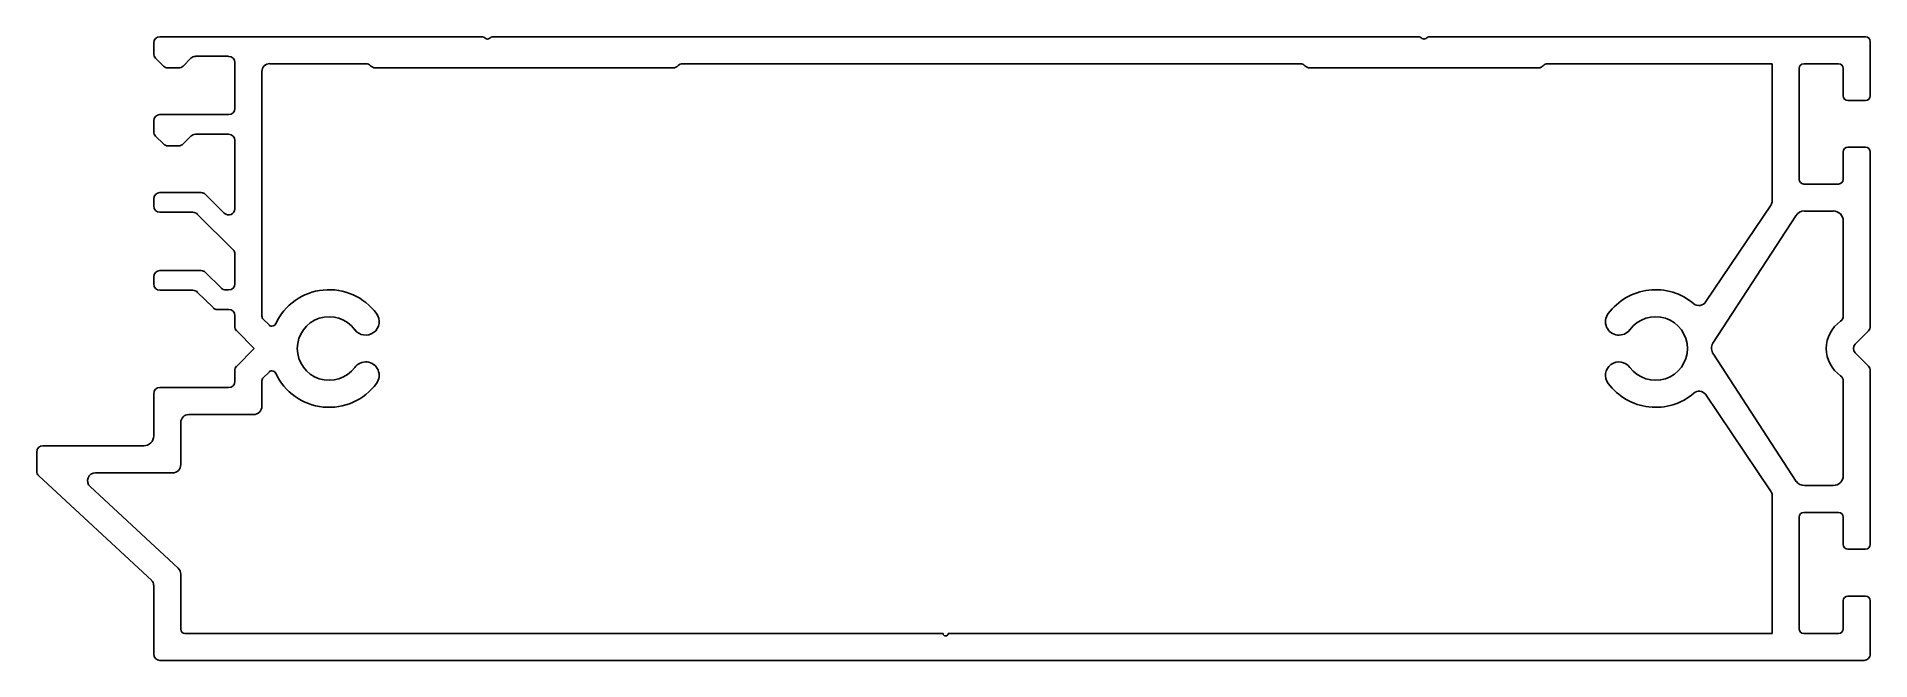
# Model space of a CAD drawing. Extents: x -75 to 75, y 27 to 78.
import ezdxf

# ---------------------------------------------------------------- set-up
doc = ezdxf.new("R2010")
doc.units = 0
doc.layers.get('0').update_dxf_attribs({"linetype": 'CONTINUOUS'})

msp = doc.modelspace()

# ---------------------------------------------------------------- linework, layer by layer
for p, q in [((-38.42, 77.98), (-64.58, 77.98)), ((37.79, 77.98), (-37.42, 77.98)), ((74.23, 77.98), (38.79, 77.98)), ((74.61, 73.17), (74.61, 77.6)), ((-65.09, 77.47), (-65.09, 76.59)), ((-64.94, 76.23), (-64.3, 75.59)), ((-62.7, 75.59), (-62.06, 76.23)), ((-61.7, 76.38), (-58.99, 76.38)), ((-63.94, 75.44), (-63.06, 75.44)), ((-58.48, 75.87), (-58.48, 72.14)), ((-56.28, 55.22), (-56.28, 75.14)), ((-55.64, 75.78), (-47.82, 75.78)), ((-47.06, 75.44), (-22.8, 75.44)), ((-22.05, 75.78), (28.22, 75.78)), ((28.98, 75.44), (47.61, 75.44)), ((48.36, 75.78), (66.62, 75.78)), ((66.62, 75.78), (66.62, 64.62)), ((68.82, 66.36), (68.82, 75.4)), ((69.2, 75.78), (72.03, 75.78)), ((72.41, 75.4), (72.41, 73.17)), ((-58.99, 71.63), (-64.58, 71.63)), ((72.79, 72.79), (74.23, 72.79)), ((-65.09, 71.12), (-65.09, 70.24)), ((-64.94, 69.88), (-64.3, 69.24)), ((-63.94, 69.09), (-63.06, 69.09)), ((-62.7, 69.24), (-62.06, 69.88)), ((-61.7, 70.03), (-58.99, 70.03)), ((-58.48, 69.52), (-58.48, 63.97)), ((74.23, 68.98), (72.79, 68.98)), ((72.41, 68.6), (72.41, 66.36)), ((74.61, 54.38), (74.61, 68.6)), ((72.03, 65.98), (69.2, 65.98)), ((-65.09, 64.77), (-65.09, 64.19)), ((-61.23, 65.28), (-64.58, 65.28)), ((-59.35, 63.61), (-60.87, 65.13)), ((66.53, 64.29), (61.22, 56.4)), ((-64.58, 63.68), (-61.9, 63.68)), ((-61.54, 63.53), (-58.63, 60.63)), ((61.8, 53.01), (68.55, 63.38)), ((69.25, 63.78), (71.6, 63.78)), ((72.41, 62.97), (72.41, 55.22)), ((-58.48, 60.27), (-58.48, 57.86)), ((-65.09, 58.42), (-65.09, 57.84)), ((-61.23, 58.93), (-64.58, 58.93)), ((-59.6, 57.51), (-60.87, 58.78)), ((-64.58, 57.33), (-61.9, 57.33)), ((-61.54, 57.18), (-60.26, 55.91)), ((-58.99, 57.36), (-59.24, 57.36)), ((-59.9, 55.76), (-58.99, 55.76)), ((-58.48, 55.25), (-58.48, 54.38)), ((-58.33, 54.02), (-56.9, 52.58)), ((-55.7, 54.5), (-56.18, 54.98)), ((73.38, 52.94), (74.46, 54.02)), ((-56.9, 52.58), (-58.33, 51.14)), ((-58.48, 50.78), (-58.48, 49.91)), ((68.59, 41.76), (61.85, 52.13)), ((74.46, 51.14), (73.38, 52.22)), ((74.61, 36.62), (74.61, 50.78)), ((-58.99, 49.41), (-64.58, 49.41)), ((-56.28, 47.88), (-56.28, 49.94)), ((-56.18, 50.18), (-55.7, 50.66)), ((72.41, 49.94), (72.41, 42.24)), ((-65.09, 48.9), (-65.09, 45.47)), ((61.19, 48.85), (66.48, 40.99)), ((-62.89, 43.13), (-62.89, 46.56)), ((-62.24, 47.2), (-56.96, 47.2)), ((-74.61, 44.15), (-74.61, 42.59)), ((-65.9, 44.66), (-74.1, 44.66)), ((-74.45, 42.22), (-65.25, 33.68)), ((-69.83, 42.45), (-63.56, 42.45)), ((-63.1, 34.69), (-70.27, 41.34)), ((66.62, 40.6), (66.62, 29.38)), ((71.6, 41.43), (69.25, 41.43)), ((68.82, 29.76), (68.82, 38.85)), ((69.2, 39.23), (72.03, 39.23)), ((72.41, 38.85), (72.41, 36.62)), ((72.79, 36.23), (74.23, 36.23)), ((-65.09, 33.31), (-65.09, 27.69)), ((-62.89, 29.72), (-62.89, 34.2)), ((72.41, 32.04), (72.41, 29.76)), ((74.23, 32.42), (72.79, 32.42)), ((74.61, 27.69), (74.61, 32.04)), ((-0.85, 29.38), (-62.55, 29.38)), ((66.62, 29.38), (-0.43, 29.38)), ((72.03, 29.38), (69.2, 29.38)), ((-64.58, 27.18), (74.1, 27.18))]:
    msp.add_line(p, q)
for centre, radius, start, end in [((-64.58, 77.47), 0.508, 90, 180), ((-38.42, 77.47), 0.508, 45.5864, 90), ((-37.92, 77.98), 0.203, 225.5805, 314.4153), ((-37.42, 77.47), 0.508, 90, 134.4153), ((37.79, 77.47), 0.508, 45.5864, 90), ((38.29, 77.98), 0.203, 225.5805, 314.4153), ((38.79, 77.47), 0.508, 90.0014, 134.4153), ((74.23, 77.6), 0.38, 0.0031, 90.0014), ((-64.58, 76.59), 0.508, 180, 225.0033), ((-61.7, 75.87), 0.508, 90, 135.0033), ((-58.99, 75.87), 0.508, 0, 90), ((-63.94, 75.95), 0.508, 225, 270), ((-63.06, 75.95), 0.508, 270, 315), ((-55.64, 75.14), 0.643, 90.0019, 180.0019), ((-47.82, 75.27), 0.51, 41.9887, 90.239), ((-47.06, 75.95), 0.508, 221.8326, 270), ((-22.8, 75.95), 0.508, 270, 318.0109), ((-22.04, 75.27), 0.51, 90.2347, 138.1671), ((28.22, 75.27), 0.51, 41.9887, 90.239), ((28.98, 75.95), 0.508, 221.8326, 270), ((47.61, 75.95), 0.508, 270, 318.011), ((48.36, 75.27), 0.51, 90.2347, 138.1671), ((69.2, 75.4), 0.381, 90, 180), ((72.03, 75.4), 0.381, 0, 90), ((72.79, 73.17), 0.381, 180, 270), ((74.23, 73.17), 0.381, 270, 360), ((-64.58, 71.12), 0.508, 90, 180), ((-58.99, 72.14), 0.508, 270, 360), ((-64.58, 70.24), 0.508, 180, 225.0033), ((-63.94, 69.6), 0.508, 225, 270), ((-63.06, 69.6), 0.508, 270, 315), ((-61.7, 69.52), 0.508, 90, 135.0058), ((-58.99, 69.52), 0.508, 0, 90), ((72.79, 68.6), 0.381, 90, 180), ((74.23, 68.6), 0.381, 0, 90), ((69.2, 66.36), 0.381, 180, 270), ((72.03, 66.36), 0.381, 270, 0), ((-64.58, 64.77), 0.508, 90, 180), ((-64.58, 64.19), 0.508, 180, 270), ((-61.23, 64.77), 0.51, 45, 90), ((65.98, 64.62), 0.643, 329.8914, 0.0019), ((-61.9, 63.17), 0.508, 45.0033, 90), ((-58.99, 63.97), 0.508, 225.0033, 0), ((69.25, 62.97), 0.813, 90, 149.8914), ((71.6, 62.97), 0.813, 0, 90), ((-58.99, 60.27), 0.508, 360, 45.0033), ((-64.58, 58.42), 0.508, 90, 180), ((-61.23, 58.42), 0.508, 45, 90), ((-64.58, 57.84), 0.508, 180, 270), ((-61.9, 56.82), 0.508, 45, 90), ((-59.24, 57.86), 0.508, 225.0033, 270), ((-58.99, 57.86), 0.508, 270, 360), ((-50.81, 52.58), 4.79, 36.3608, 155.0796), ((57.14, 52.58), 4.79, 49.5892, 143.6392), ((-59.9, 56.26), 0.508, 225.0033, 270), ((-58.99, 55.25), 0.508, 0, 90), ((-55.94, 55.22), 0.338, 180, 225), ((-47.84, 54.77), 1.1, 216.3623, 36.3594), ((54.16, 54.77), 1.1, 143.6395, 323.6395), ((60.66, 56.72), 0.643, 229.5853, 329.8914), ((71.9, 55.22), 0.51, 304.9381, 0.0043), ((-57.98, 54.38), 0.508, 180, 225.0033), ((-55.47, 54.74), 0.338, 225.0048, 270), ((-55.47, 54.74), 0.338, 270.0009, 335.0796), ((-50.81, 52.58), 2.59, 36.3606, 323.6389), ((57.14, 52.58), 2.59, 216.3611, 143.6389), ((73.74, 52.58), 2.71, 124.9381, 235.0615), ((74.1, 54.38), 0.508, 315, 0), ((62.5, 52.61), 0.813, 149.8914, 216.0145), ((73.74, 52.58), 0.508, 135.0033, 225.0033), ((-57.98, 50.78), 0.508, 135.0033, 180), ((-55.47, 50.42), 0.338, 90.0008, 135.0053), ((-55.47, 50.42), 0.338, 24.9203, 90), ((-47.84, 50.39), 1.1, 323.638, 143.6398), ((54.16, 50.39), 1.1, 36.3611, 216.3611), ((74.1, 50.78), 0.508, 360, 45.0033), ((-64.58, 48.9), 0.508, 90, 180), ((-58.99, 49.91), 0.508, 270, 360), ((-55.94, 49.94), 0.338, 135.0048, 180.0026), ((-50.81, 52.58), 4.79, 204.9203, 323.6389), ((57.14, 52.58), 4.79, 216.3611, 310.6802), ((71.9, 49.94), 0.51, 0.0043, 55.064), ((-56.96, 47.88), 0.678, 270, 360), ((60.68, 48.46), 0.643, 37.8151, 130.6842), ((-62.24, 46.56), 0.643, 90.0019, 180.0019), ((-65.9, 45.47), 0.813, 270, 0), ((-74.1, 44.15), 0.508, 90, 180), ((-74.1, 42.59), 0.508, 180, 227.1387), ((-69.83, 41.81), 0.643, 90.0019, 227.1399), ((-63.56, 43.13), 0.678, 270, 360), ((71.6, 42.24), 0.813, 270, 360), ((65.98, 40.6), 0.643, 0.002, 37.8151), ((69.25, 42.24), 0.813, 216.0145, 270), ((69.2, 38.85), 0.381, 90, 180), ((72.03, 38.85), 0.381, 0, 90), ((72.79, 36.62), 0.381, 180, 270), ((74.23, 36.62), 0.381, 270, 360), ((-63.56, 34.2), 0.678, 0, 47.1414), ((-65.6, 33.31), 0.508, 360, 47.1428), ((72.79, 32.04), 0.38, 90.0031, 180.0031), ((74.23, 32.04), 0.381, 0, 90), ((-62.55, 29.72), 0.338, 180.0026, 270.0026), ((-0.64, 29.38), 0.211, 180, 0), ((69.2, 29.76), 0.381, 180, 270), ((72.03, 29.76), 0.381, 270, 0), ((-64.58, 27.69), 0.508, 180, 270), ((74.1, 27.69), 0.508, 270, 0.0281)]:
    msp.add_arc(centre, radius, start, end)

doc.saveas('drawing.dxf')
